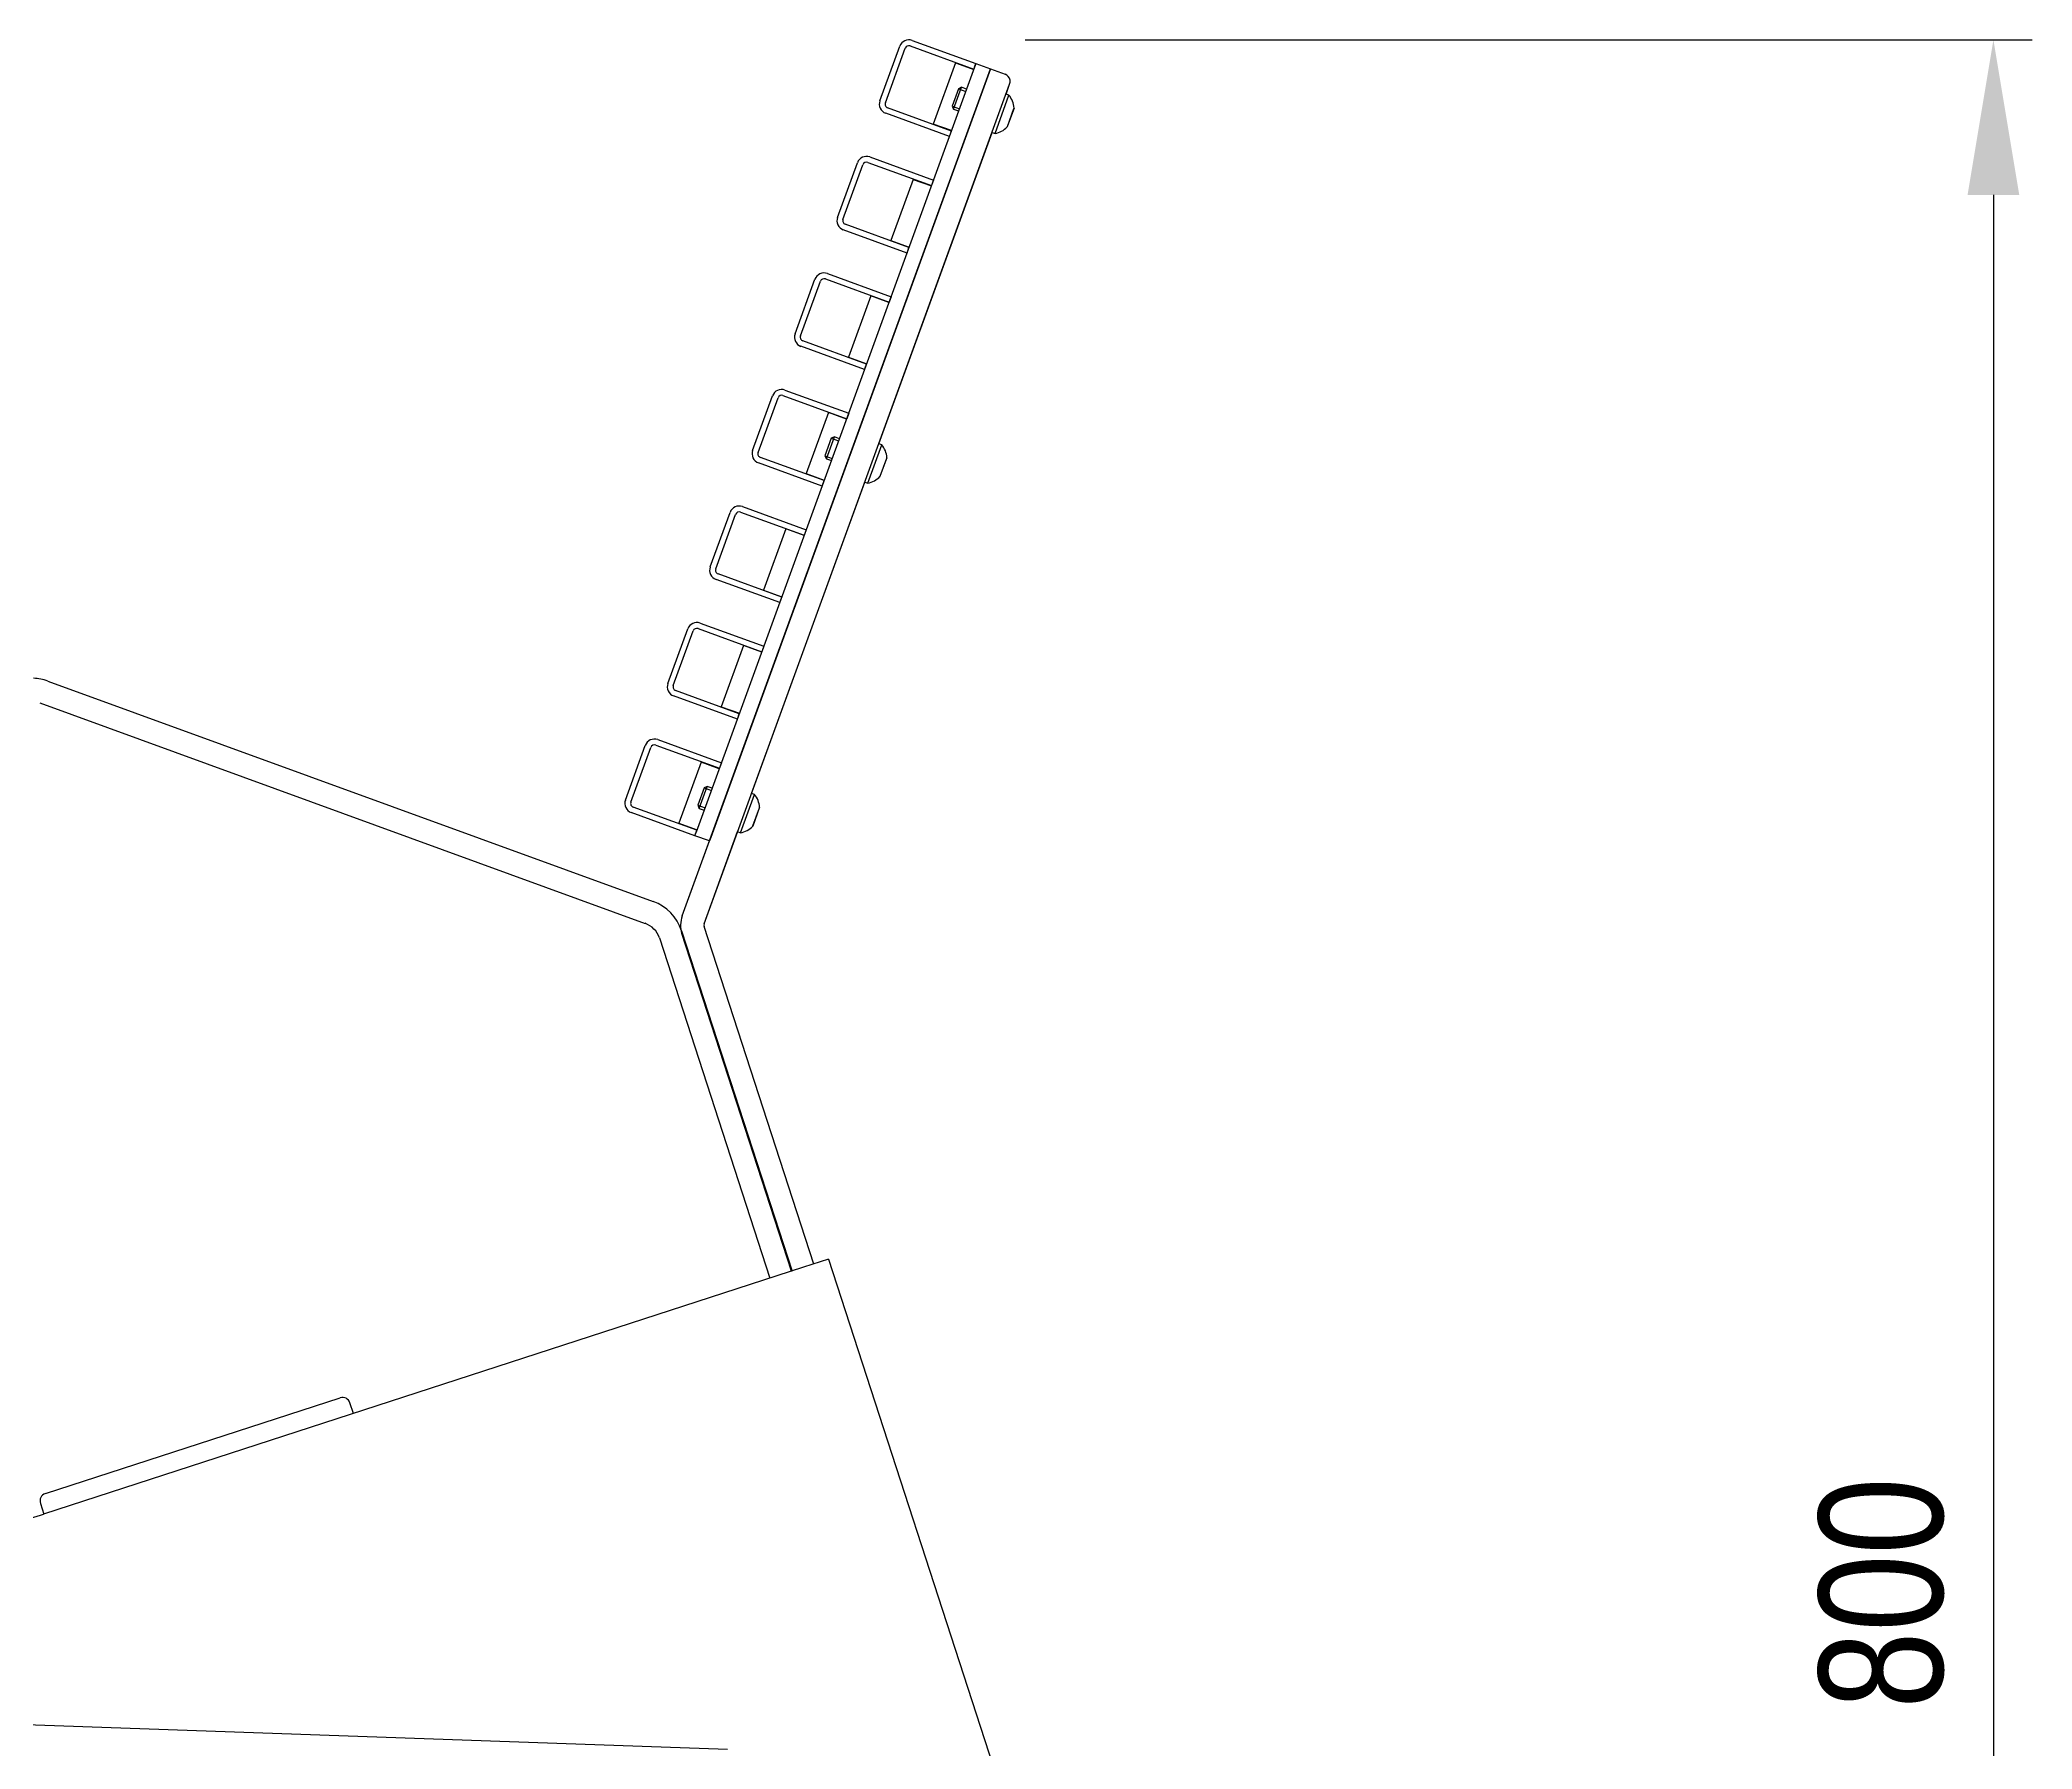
# Model space of a CAD drawing. Header units: millimetres. Extents: x 22162 to 28102, y 3160 to 7360.
# Drawn here: x 23264 to 23778, y 6348 to 6790 of the extents above; entities that cross this region are included whole.
import ezdxf

# ---------------------------------------------------------------- set-up
doc = ezdxf.new("R2010")
doc.units = ezdxf.units.MM
doc.header["$LTSCALE"] = 0.3
doc.styles.add('SEACAD_Arial', font='arial.ttf', dxfattribs={"width": 0.8})
doc.dimstyles.new('ISO-25', dxfattribs={"dimtxt": 1.6, "dimasz": 2, "dimexe": 0.5, "dimexo": 1.5, "dimtad": 1, "dimdec": 0, "dimtxsty": 'SEACAD_Arial', "dimcen": 2, "dimadec": 0, "dimazin": 0, "dimtfac": 1, "dimtdec": 0, "dimtmove": 0, "dimatfit": 3, "dimfxl": 1, "dimarcsym": 0})

# ---------------------------------------------------------------- blocks, each defined once
blk = doc.blocks.new('*D137')
at = {"color": 0, "lineweight": -2, "transparency": 16777216}
for p, q in [((23517.98, 6789.51), (23777.86, 6789.51)), ((23767.86, 6749.51), (23767.86, 6027.95)), ((23745.03, 5987.95), (23777.86, 5987.95))]:
    blk.add_line(p, q, dxfattribs=at)
at = {"color": 0, "transparency": 16777216}
for points in [[(23761.19, 6749.51), (23774.52, 6749.51), (23767.86, 6789.51)], [(23761.19, 6027.95), (23774.52, 6027.95), (23767.86, 5987.95)]]:
    blk.add_solid(points, dxfattribs=at)
at = {"layer": 'Defpoints', "color": 0, "transparency": 16777216}
for p in [(23487.98, 6789.51), (23715.03, 5987.95), (23767.86, 5987.95)]:
    blk.add_point(p, dxfattribs=at)
at = {"color": 0, "transparency": 16777216, "insert": (23739.02, 6388.73), "char_height": 32, "attachment_point": 5, "rotation": 90, "style": 'SEACAD_Arial'}
blk.add_mtext('800', dxfattribs=at)

msp = doc.modelspace()

# ---------------------------------------------------------------- linework, layer by layer
at = {"color": 7, "linetype": 'Continuous'}
for p, q in [((23480.5, 6773.77), (23485.63, 6787.87)), ((23481.91, 6773.26), (23487.04, 6787.35)), ((23488.32, 6787.95), (23504.77, 6781.96)), ((23488.84, 6789.36), (23505.28, 6783.37)), ((23504.94, 6782.43), (23433.11, 6585.1)), ((23500.03, 6783.58), (23494.29, 6767.79)), ((23500.03, 6783.58), (23504.73, 6781.87)), ((23505.28, 6783.37), (23504.77, 6781.96)), ((23504.94, 6782.43), (23505.28, 6783.37)), ((23505.28, 6783.37), (23509.04, 6782.01)), ((23508.7, 6781.07), (23509.04, 6782.01)), ((23509.04, 6782.01), (23508.7, 6781.07)), ((23509.04, 6782.01), (23512.8, 6780.64)), ((23429.49, 6563.44), (23508.7, 6781.07)), ((23435.13, 6561.39), (23513.99, 6778.07)), ((23508.7, 6781.07), (23436.87, 6583.73)), ((23500.8, 6776.9), (23499.16, 6772.42)), ((23499.53, 6771.63), (23501.58, 6777.27)), ((23501.58, 6777.27), (23500.8, 6776.9)), ((23500.8, 6776.9), (23502.68, 6776.22)), ((23502.89, 6776.8), (23501.58, 6777.27)), ((23513.05, 6775.49), (23513.99, 6778.07)), ((23498.95, 6765.99), (23482.51, 6771.98)), ((23499.16, 6772.42), (23499.53, 6771.63)), ((23499.16, 6772.42), (23501.04, 6771.73)), ((23499.53, 6771.63), (23500.83, 6771.16)), ((23510.21, 6765.35), (23513.8, 6775.22)), ((23513.8, 6775.22), (23513.05, 6775.49)), ((23515.13, 6771.91), (23513.36, 6767.03)), ((23513.41, 6767.13), (23515.11, 6771.8)), ((23498.44, 6764.58), (23482, 6770.57)), ((23498.99, 6766.08), (23494.29, 6767.79)), ((23498.44, 6764.58), (23498.95, 6765.99)), ((23480.22, 6685.28), (23509.46, 6765.62)), ((23509.46, 6765.62), (23510.21, 6765.35)), ((23469.56, 6743.7), (23474.69, 6757.8)), ((23470.97, 6743.19), (23476.1, 6757.28)), ((23477.38, 6757.88), (23493.82, 6751.89)), ((23477.89, 6759.29), (23494.34, 6753.3)), ((23489.09, 6753.51), (23483.34, 6737.72)), ((23489.09, 6753.51), (23493.79, 6751.8)), ((23494.34, 6753.3), (23493.82, 6751.89)), ((23487.5, 6734.51), (23471.05, 6740.5)), ((23488.01, 6735.92), (23471.56, 6741.91)), ((23483.34, 6737.72), (23488.04, 6736.01)), ((23487.5, 6734.51), (23488.01, 6735.92)), ((23458.61, 6713.63), (23463.74, 6727.73)), ((23460.02, 6713.12), (23465.15, 6727.21)), ((23466.43, 6727.81), (23482.88, 6721.82)), ((23466.95, 6729.22), (23483.39, 6723.23)), ((23478.15, 6723.44), (23472.4, 6707.65)), ((23482.84, 6721.73), (23478.15, 6723.44)), ((23483.39, 6723.23), (23482.88, 6721.82)), ((23476.55, 6704.44), (23460.11, 6710.43)), ((23477.06, 6705.85), (23460.62, 6711.84)), ((23472.4, 6707.65), (23477.1, 6705.94)), ((23476.55, 6704.44), (23477.06, 6705.85)), ((23456, 6699.15), (23472.45, 6693.16)), ((23447.67, 6683.56), (23452.8, 6697.66)), ((23449.08, 6683.05), (23454.21, 6697.14)), ((23455.49, 6697.74), (23471.93, 6691.75)), ((23467.2, 6693.37), (23461.45, 6677.58)), ((23471.9, 6691.66), (23467.2, 6693.37)), ((23472.45, 6693.16), (23471.93, 6691.75)), ((23467.96, 6686.69), (23466.33, 6682.21)), ((23466.7, 6681.42), (23468.75, 6687.06)), ((23468.75, 6687.06), (23467.96, 6686.69)), ((23467.96, 6686.69), (23469.84, 6686.01)), ((23470.05, 6686.59), (23468.75, 6687.06)), ((23477.38, 6675.14), (23480.97, 6685.01)), ((23480.97, 6685.01), (23480.22, 6685.28)), ((23465.61, 6674.37), (23449.16, 6680.36)), ((23466.12, 6675.78), (23449.67, 6681.76)), ((23466.33, 6682.21), (23466.7, 6681.42)), ((23466.33, 6682.21), (23468.21, 6681.52)), ((23466.7, 6681.42), (23468, 6680.95)), ((23482.3, 6681.7), (23480.52, 6676.82)), ((23480.58, 6676.92), (23482.28, 6681.59)), ((23447.38, 6595.07), (23476.63, 6675.41)), ((23461.45, 6677.58), (23466.15, 6675.87)), ((23465.61, 6674.37), (23466.12, 6675.78)), ((23476.63, 6675.41), (23477.38, 6675.14)), ((23445.06, 6669.08), (23461.5, 6663.09)), ((23436.72, 6653.49), (23441.85, 6667.58)), ((23438.13, 6652.98), (23443.26, 6667.07)), ((23444.54, 6667.67), (23460.99, 6661.68)), ((23456.26, 6663.3), (23450.51, 6647.51)), ((23460.95, 6661.59), (23456.26, 6663.3)), ((23461.5, 6663.09), (23460.99, 6661.68)), ((23454.66, 6644.3), (23438.22, 6650.29)), ((23455.17, 6645.71), (23438.73, 6651.69)), ((23450.51, 6647.51), (23455.21, 6645.8)), ((23454.66, 6644.3), (23455.17, 6645.71)), ((23425.78, 6623.42), (23430.91, 6637.51)), ((23433.6, 6637.6), (23450.04, 6631.61)), ((23434.11, 6639.01), (23450.56, 6633.02)), ((23427.19, 6622.91), (23432.32, 6637)), ((23445.31, 6633.23), (23439.57, 6617.44)), ((23450.01, 6631.52), (23445.31, 6633.23)), ((23450.56, 6633.02), (23450.04, 6631.61)), ((23265.77, 6624.04), (23422, 6567.18)), ((23263.72, 6618.4), (23419.94, 6561.54)), ((23443.72, 6614.23), (23427.27, 6620.22)), ((23444.23, 6615.64), (23427.79, 6621.62)), ((23439.57, 6617.44), (23444.26, 6615.73)), ((23443.72, 6614.23), (23444.23, 6615.64)), ((23414.83, 6593.35), (23419.96, 6607.44)), ((23416.24, 6592.84), (23421.37, 6606.93)), ((23422.65, 6607.53), (23439.1, 6601.54)), ((23423.17, 6608.94), (23439.61, 6602.95)), ((23434.37, 6603.16), (23428.62, 6587.37)), ((23439.07, 6601.45), (23434.37, 6603.16)), ((23439.61, 6602.95), (23439.1, 6601.54)), ((23435.13, 6596.48), (23433.5, 6592)), ((23433.86, 6591.21), (23435.92, 6596.85)), ((23435.92, 6596.85), (23435.13, 6596.48)), ((23435.13, 6596.48), (23437.01, 6595.8)), ((23437.22, 6596.38), (23435.92, 6596.85)), ((23433.29, 6585.57), (23416.84, 6591.55)), ((23433.5, 6592), (23433.86, 6591.21)), ((23433.5, 6592), (23435.38, 6591.31)), ((23433.86, 6591.21), (23435.17, 6590.74)), ((23444.55, 6584.93), (23448.14, 6594.8)), ((23448.14, 6594.8), (23447.38, 6595.07)), ((23449.46, 6591.49), (23447.69, 6586.61)), ((23447.75, 6586.71), (23449.45, 6591.38)), ((23432.77, 6584.16), (23416.33, 6590.14)), ((23428.62, 6587.37), (23433.32, 6585.66)), ((23429.49, 6563.44), (23436.53, 6582.79)), ((23432.77, 6584.16), (23433.29, 6585.57)), ((23432.77, 6584.16), (23433.11, 6585.1)), ((23436.53, 6582.79), (23432.77, 6584.16)), ((23435.13, 6561.39), (23443.79, 6585.2)), ((23436.87, 6583.73), (23436.53, 6582.79)), ((23443.79, 6585.2), (23444.55, 6584.93)), ((23463.42, 6473.63), (23435.12, 6560.74)), ((23463.42, 6473.63), (23435.12, 6560.74)), ((23423.6, 6557.76), (23452.12, 6469.96)), ((23429.3, 6559.61), (23457.83, 6471.82)), ((23457.71, 6471.78), (23429.41, 6558.89)), ((23467.22, 6474.87), (23460.82, 6472.79)), ((23467.22, 6474.87), (23625.08, 5989.05)), ((23460.82, 6472.79), (23264.7, 6409.07)), ((23265.14, 6414.4), (23341.23, 6439.13)), ((23344.66, 6435.04), (23343.75, 6437.84)), ((23263.86, 6411.88), (23264.77, 6409.09)), ((23004.31, 6363.71), (23441.22, 6348.46))]:
    msp.add_line(p, q, dxfattribs=at)
for centre, radius, start, end in [((23487.98, 6787.01), 2.5, 70, 160), ((23487.98, 6787.01), 1, 70, 160), ((23512.11, 6778.76), 2, 10, 70), ((23512.11, 6778.76), 2, 340, 10), ((23482.85, 6772.92), 2.5, 160, 250), ((23482.85, 6772.92), 1, 160, 250), ((23509.54, 6771.59), 5.6, 3.2676, 40.3853), ((23514.85, 6771.89), 0.28, 340, 3.2676), ((23509.28, 6770.87), 5.6, 279.6147, 316.7324), ((23513.15, 6767.23), 0.28, 316.7324, 340), ((23477.04, 6756.94), 2.5, 70, 160), ((23477.04, 6756.94), 1, 70, 160), ((23471.91, 6742.85), 2.5, 160, 250), ((23471.91, 6742.85), 1, 160, 250), ((23466.09, 6726.87), 2.5, 70, 160), ((23466.09, 6726.87), 1, 70, 160), ((23460.96, 6712.77), 2.5, 160, 250), ((23460.96, 6712.77), 1, 160, 250), ((23455.15, 6696.8), 2.5, 70, 160), ((23455.15, 6696.8), 1, 70, 160), ((23476.71, 6681.38), 5.6, 3.2676, 40.3853), ((23450.02, 6682.7), 2.5, 160, 250), ((23450.02, 6682.7), 1, 160, 250), ((23482.02, 6681.68), 0.28, 340, 3.2676), ((23476.44, 6680.66), 5.6, 279.6147, 316.7324), ((23480.32, 6677.01), 0.28, 316.7324, 340), ((23444.2, 6666.73), 2.5, 70, 160), ((23444.2, 6666.73), 1, 70, 160), ((23439.07, 6652.63), 2.5, 160, 250), ((23439.07, 6652.63), 1, 160, 250), ((23433.26, 6636.66), 2.5, 70, 160), ((23433.26, 6636.66), 1, 70, 160), ((23261.67, 6612.77), 12, 70, 88), ((23428.13, 6622.56), 2.5, 160, 250), ((23428.13, 6622.56), 1, 160, 250), ((23422.31, 6606.59), 2.5, 70, 160), ((23422.31, 6606.59), 1, 70, 160), ((23417.18, 6592.49), 2.5, 160, 250), ((23417.18, 6592.49), 1, 160, 250), ((23443.87, 6591.17), 5.6, 3.2676, 40.3853), ((23449.18, 6591.47), 0.28, 340, 3.2676), ((23443.61, 6590.45), 5.6, 279.6147, 316.7324), ((23447.48, 6586.8), 0.28, 316.7324, 340), ((23417.89, 6555.91), 12, 18, 70), ((23417.89, 6555.91), 6, 18, 70), ((23436.07, 6561.05), 7, 160, 198), ((23436.07, 6561.05), 1, 160, 198), ((23341.84, 6437.22), 2, 18, 108), ((23265.76, 6412.5), 2, 108, 198), ((23252.34, 6447.11), 40, 268, 288)]:
    msp.add_arc(centre, radius, start, end, dxfattribs=at)

# ---------------------------------------------------------------- dimensions: what is measured, and where the dimension line sits
dim = msp.add_linear_dim(base=(23767.86, 5987.95), p1=(23487.98, 6789.51), p2=(23715.03, 5987.95), angle=90, dimstyle='ISO-25', override={"dimdec": 0, "dimrnd": 10})
dim.commit()
dim.dimension.update_dxf_attribs({"geometry": '*D137', "text_midpoint": (23739.02, 6388.73)})

doc.saveas('drawing.dxf')
